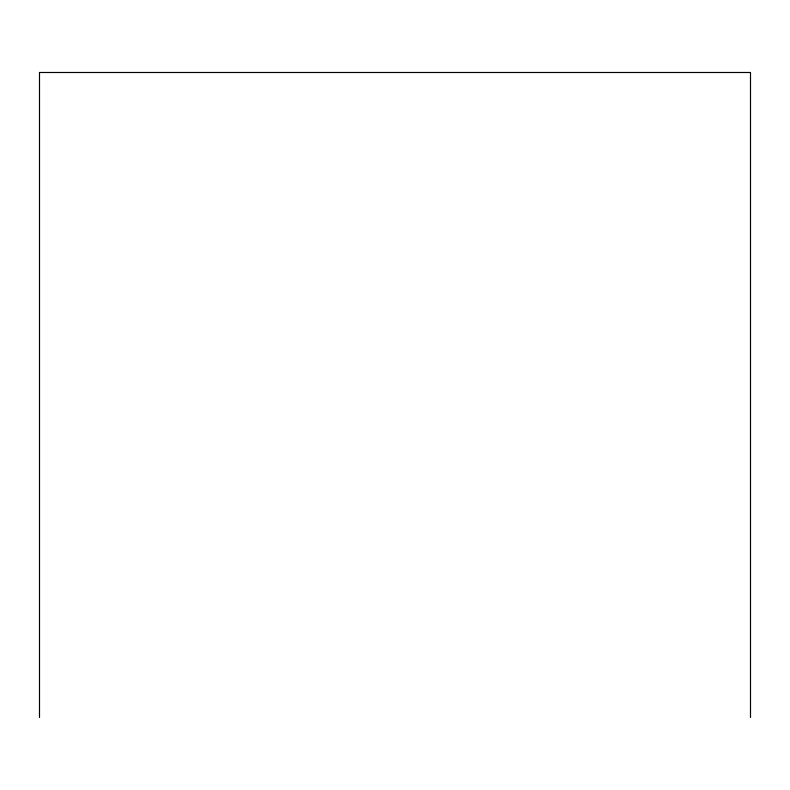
<?xml version="1.0" encoding="UTF-8"?>
<svg xmlns="http://www.w3.org/2000/svg" width="790" height="790" viewBox="0 0 790 790"><rect width="100%" height="100%" fill="white"/><g stroke="black" fill="none" stroke-linecap="round" stroke-linejoin="round"><path stroke-width="1.19" d="M750.5 717.508L750.5 72.492L39.5 72.492L39.5 717.508"/></g></svg>
